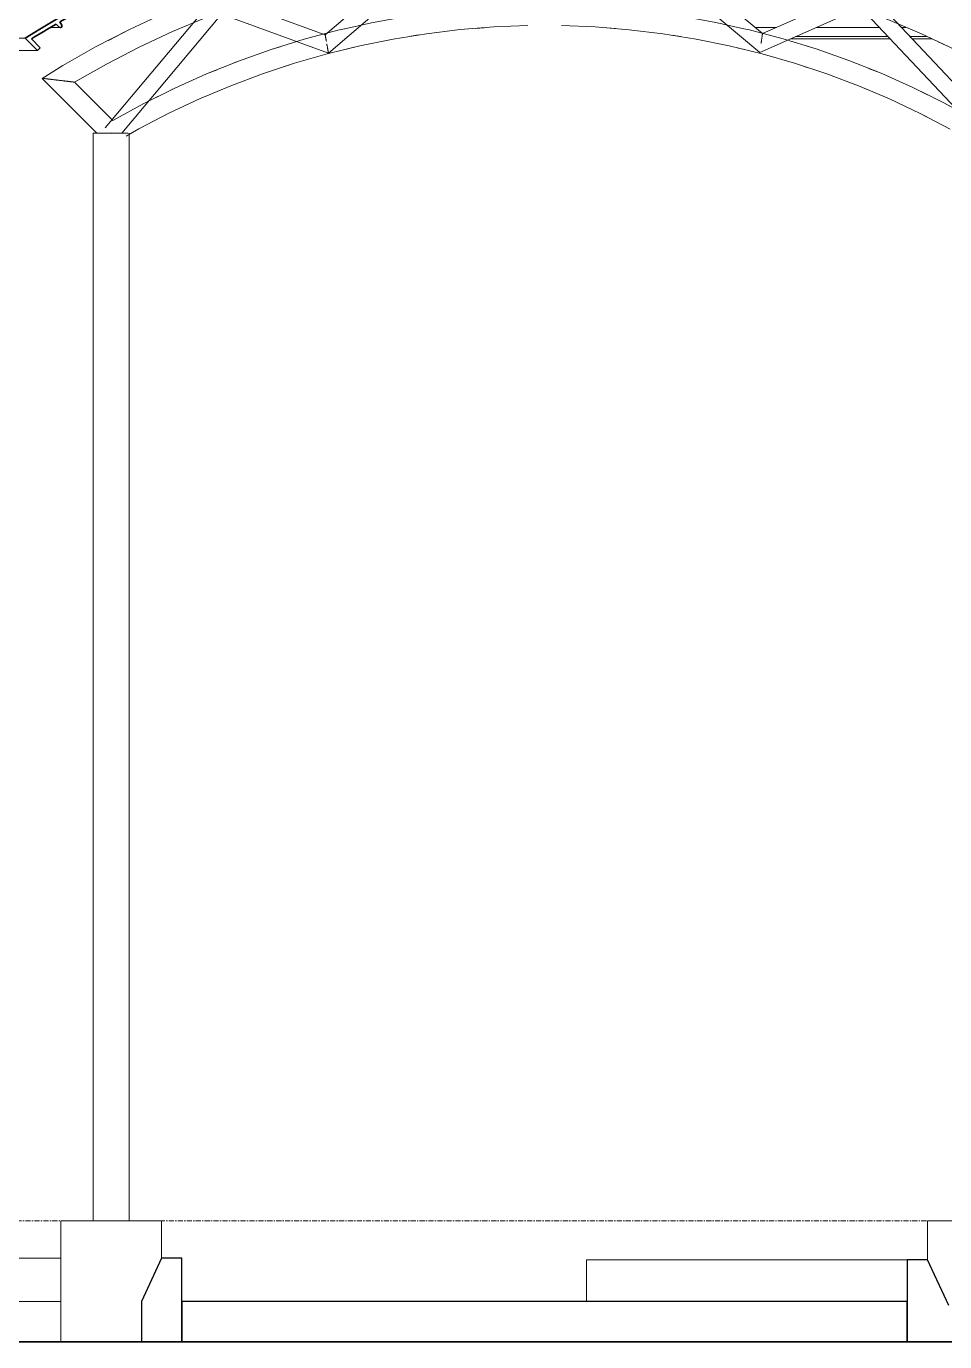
# Model space of a CAD drawing. Header units: inches. Extents: x 22 to 382261, y 22 to 371281.
# Drawn here: x 352329 to 354608, y 140786 to 144051 of the extents above; entities that cross this region are included whole.
import ezdxf

# ---------------------------------------------------------------- set-up
doc = ezdxf.new("R2010")
doc.units = ezdxf.units.IN
doc.header["$MEASUREMENT"] = 0
doc.linetypes.add('Grid Line 1_2_', pattern=[22.225, 12.7, -3.175, 3.175, -3.175])
for name, color, linetype, lineweight in [('A-FLOR', 192, 'Continuous', 9), ('A-FLOR-LEVL', 51, 'Continuous', 9), ('A-ROOF', 132, 'Continuous', 9), ('Q-CASE', 31, 'Continuous', 9)]:
    doc.layers.add(name, color=color, linetype=linetype, lineweight=lineweight)

# ---------------------------------------------------------------- blocks, each defined once
blk = doc.blocks.new('Casework 1 - Casework 1-382926-Rear Elevation')
at = {"layer": 'Q-CASE'}
for p, q in [((-8216.7, 3474.4), (-8486, 3244.2)), ((-7401, 3246.7), (-7672.3, 3474.4)), ((-8477.8, 3198.6), (-8212.2, 3425.6)), ((-7676.4, 3425.6), (-7407.6, 3200.1)), ((-8755.7, 3342.3), (-9032.1, 3012.9)), ((-8486, 3244.2), (-8755.7, 3342.3)), ((-7147.2, 3359.1), (-7401, 3246.7)), ((-6849.4, 3042.6), (-7147.2, 3359.1)), ((-7407.6, 3200.1), (-7156.9, 3311.1)), ((-7156.9, 3311.1), (-6878.5, 3015.1)), ((-8990.7, 3000), (-8743, 3295.1)), ((-8743, 3295.1), (-8477.8, 3198.6)), ((-8481.8, 3247.8), (-8490, 3245.6)), ((-8481.8, 3247.8), (-8490, 3245.6)), ((-8481.8, 3247.8), (-8490, 3245.6)), ((-8481.8, 3247.8), (-8490, 3245.6)), ((-8481.8, 3247.8), (-8490, 3245.6)), ((-8481.8, 3247.8), (-8490, 3245.6)), ((-8481.8, 3247.8), (-8490, 3245.6)), ((-8481.8, 3247.8), (-8490, 3245.6)), ((-8481.8, 3247.8), (-8490, 3245.6)), ((-8273.7, 3240.3), (-8254.1, 3243.5)), ((-8273.7, 3240.3), (-8254.1, 3243.5)), ((-8273.7, 3240.3), (-8254.1, 3243.5)), ((-8273.7, 3240.3), (-8254.1, 3243.5)), ((-8273.7, 3240.3), (-8254.1, 3243.5)), ((-8273.7, 3240.3), (-8254.1, 3243.5)), ((-8273.7, 3240.3), (-8254.1, 3243.5)), ((-8273.7, 3240.3), (-8254.1, 3243.5)), ((-8273.7, 3240.3), (-8254.1, 3243.5)), ((-8112.6, 3259.7), (-8091.6, 3261.4)), ((-8112.6, 3259.7), (-8091.6, 3261.4)), ((-8112.6, 3259.7), (-8091.6, 3261.4)), ((-8112.6, 3259.7), (-8091.6, 3261.4)), ((-8112.6, 3259.7), (-8091.6, 3261.4)), ((-8112.6, 3259.7), (-8091.6, 3261.4)), ((-8112.6, 3259.7), (-8091.6, 3261.4)), ((-8112.6, 3259.7), (-8091.6, 3261.4)), ((-8112.6, 3259.7), (-8091.6, 3261.4)), ((-7787.2, 3261), (-7765.7, 3259.3)), ((-7787.2, 3261), (-7765.7, 3259.3)), ((-7787.2, 3261), (-7765.7, 3259.3)), ((-7787.2, 3261), (-7765.7, 3259.3)), ((-7787.2, 3261), (-7765.7, 3259.3)), ((-7787.2, 3261), (-7765.7, 3259.3)), ((-7787.2, 3261), (-7765.7, 3259.3)), ((-7787.2, 3261), (-7765.7, 3259.3)), ((-7787.2, 3261), (-7765.7, 3259.3)), ((-7625, 3242.7), (-7604.3, 3239.4)), ((-7625, 3242.7), (-7604.3, 3239.4)), ((-7625, 3242.7), (-7604.3, 3239.4)), ((-7625, 3242.7), (-7604.3, 3239.4)), ((-7625, 3242.7), (-7604.3, 3239.4)), ((-7625, 3242.7), (-7604.3, 3239.4)), ((-7625, 3242.7), (-7604.3, 3239.4)), ((-7625, 3242.7), (-7604.3, 3239.4)), ((-7625, 3242.7), (-7604.3, 3239.4)), ((-7399.9, 3247.2), (-7402.4, 3247.9)), ((-7399.9, 3247.2), (-7402.4, 3247.9)), ((-7399.9, 3247.2), (-7402.4, 3247.9)), ((-7399.9, 3247.2), (-7402.4, 3247.9)), ((-7399.9, 3247.2), (-7402.4, 3247.9)), ((-7399.9, 3247.2), (-7402.4, 3247.9)), ((-7399.9, 3247.2), (-7402.4, 3247.9)), ((-7399.9, 3247.2), (-7402.4, 3247.9)), ((-7399.9, 3247.2), (-7402.4, 3247.9)), ((-8556.1, 3227.1), (-8558.6, 3226.4)), ((-8556.1, 3227.1), (-8558.6, 3226.4)), ((-8556.1, 3227.1), (-8558.6, 3226.4)), ((-8556.1, 3227.1), (-8558.6, 3226.4)), ((-8556.1, 3227.1), (-8558.6, 3226.4)), ((-8556.1, 3227.1), (-8558.6, 3226.4)), ((-8556.1, 3227.1), (-8558.6, 3226.4)), ((-8556.1, 3227.1), (-8558.6, 3226.4)), ((-8556.1, 3227.1), (-8558.6, 3226.4)), ((-8432.4, 3208.6), (-8414.8, 3212.9)), ((-8432.4, 3208.6), (-8414.8, 3212.9)), ((-8432.4, 3208.6), (-8414.8, 3212.9)), ((-8432.4, 3208.6), (-8414.8, 3212.9)), ((-8432.4, 3208.6), (-8414.8, 3212.9)), ((-8432.4, 3208.6), (-8414.8, 3212.9)), ((-8432.4, 3208.6), (-8414.8, 3212.9)), ((-8432.4, 3208.6), (-8414.8, 3212.9)), ((-8432.4, 3208.6), (-8414.8, 3212.9)), ((-7464, 3211.7), (-7445.3, 3207.1)), ((-7464, 3211.7), (-7445.3, 3207.1)), ((-7464, 3211.7), (-7445.3, 3207.1)), ((-7464, 3211.7), (-7445.3, 3207.1)), ((-7464, 3211.7), (-7445.3, 3207.1)), ((-7464, 3211.7), (-7445.3, 3207.1)), ((-7464, 3211.7), (-7445.3, 3207.1)), ((-7464, 3211.7), (-7445.3, 3207.1)), ((-7464, 3211.7), (-7445.3, 3207.1)), ((-7327.4, 3227.1), (-7338.7, 3230.6)), ((-7327.4, 3227.1), (-7338.7, 3230.6)), ((-7327.4, 3227.1), (-7338.7, 3230.6)), ((-7327.4, 3227.1), (-7338.7, 3230.6)), ((-7327.4, 3227.1), (-7338.7, 3230.6)), ((-7327.4, 3227.1), (-7338.7, 3230.6)), ((-7327.4, 3227.1), (-7338.7, 3230.6)), ((-7327.4, 3227.1), (-7338.7, 3230.6)), ((-7327.4, 3227.1), (-7338.7, 3230.6)), ((-6965, 3226.7), (-6943.3, 3216.4)), ((-6965, 3226.7), (-6943.3, 3216.4)), ((-6965, 3226.7), (-6943.3, 3216.4)), ((-6965, 3226.7), (-6943.3, 3216.4)), ((-6965, 3226.7), (-6943.3, 3216.4)), ((-6965, 3226.7), (-6943.3, 3216.4)), ((-6965, 3226.7), (-6943.3, 3216.4)), ((-6965, 3226.7), (-6943.3, 3216.4)), ((-6965, 3226.7), (-6943.3, 3216.4)), ((-8587.5, 3165), (-8573.7, 3169.5)), ((-8587.5, 3165), (-8573.7, 3169.5)), ((-8587.5, 3165), (-8573.7, 3169.5)), ((-8587.5, 3165), (-8573.7, 3169.5)), ((-8587.5, 3165), (-8573.7, 3169.5)), ((-8587.5, 3165), (-8573.7, 3169.5)), ((-8587.5, 3165), (-8573.7, 3169.5)), ((-8587.5, 3165), (-8573.7, 3169.5)), ((-8587.5, 3165), (-8573.7, 3169.5)), ((-7306.7, 3168.5), (-7289.7, 3162.9)), ((-7306.7, 3168.5), (-7289.7, 3162.9)), ((-7306.7, 3168.5), (-7289.7, 3162.9)), ((-7306.7, 3168.5), (-7289.7, 3162.9)), ((-7306.7, 3168.5), (-7289.7, 3162.9)), ((-7306.7, 3168.5), (-7289.7, 3162.9)), ((-7306.7, 3168.5), (-7289.7, 3162.9)), ((-7306.7, 3168.5), (-7289.7, 3162.9)), ((-7306.7, 3168.5), (-7289.7, 3162.9)), ((-9187.9, 3135.7), (-9052.2, 3000)), ((-9012.7, 3031.3), (-9107.7, 3126.3)), ((-8738, 3110), (-8734.1, 3111.6)), ((-8738, 3110), (-8734.1, 3111.6)), ((-8738, 3110), (-8734.1, 3111.6)), ((-8738, 3110), (-8734.1, 3111.6)), ((-8738, 3110), (-8734.1, 3111.6)), ((-8738, 3110), (-8734.1, 3111.6)), ((-8738, 3110), (-8734.1, 3111.6)), ((-8738, 3110), (-8734.1, 3111.6)), ((-8738, 3110), (-8734.1, 3111.6)), ((-7152.7, 3112.9), (-7138.7, 3107)), ((-7152.7, 3112.9), (-7138.7, 3107)), ((-7152.7, 3112.9), (-7138.7, 3107)), ((-7152.7, 3112.9), (-7138.7, 3107)), ((-7152.7, 3112.9), (-7138.7, 3107)), ((-7152.7, 3112.9), (-7138.7, 3107)), ((-7152.7, 3112.9), (-7138.7, 3107)), ((-7152.7, 3112.9), (-7138.7, 3107)), ((-7152.7, 3112.9), (-7138.7, 3107)), ((-8888.7, 3096.8), (-8924.3, 3079.1)), ((-8888.7, 3096.8), (-8924.3, 3079.1)), ((-8888.7, 3096.8), (-8924.3, 3079.1)), ((-8888.7, 3096.8), (-8924.3, 3079.1)), ((-8888.7, 3096.8), (-8924.3, 3079.1)), ((-8888.7, 3096.8), (-8924.3, 3079.1)), ((-8888.7, 3096.8), (-8924.3, 3079.1)), ((-8888.7, 3096.8), (-8924.3, 3079.1)), ((-8888.7, 3096.8), (-8924.3, 3079.1)), ((-8882.8, 3044.2), (-8876.8, 3047.3)), ((-8882.8, 3044.2), (-8876.8, 3047.3)), ((-8882.8, 3044.2), (-8876.8, 3047.3)), ((-8882.8, 3044.2), (-8876.8, 3047.3)), ((-8882.8, 3044.2), (-8876.8, 3047.3)), ((-8882.8, 3044.2), (-8876.8, 3047.3)), ((-8882.8, 3044.2), (-8876.8, 3047.3)), ((-8882.8, 3044.2), (-8876.8, 3047.3)), ((-8882.8, 3044.2), (-8876.8, 3047.3)), ((-7003.3, 3045.5), (-6993.1, 3040.2)), ((-7003.3, 3045.5), (-6993.1, 3040.2)), ((-7003.3, 3045.5), (-6993.1, 3040.2)), ((-7003.3, 3045.5), (-6993.1, 3040.2)), ((-7003.3, 3045.5), (-6993.1, 3040.2)), ((-7003.3, 3045.5), (-6993.1, 3040.2)), ((-7003.3, 3045.5), (-6993.1, 3040.2)), ((-7003.3, 3045.5), (-6993.1, 3040.2)), ((-7003.3, 3045.5), (-6993.1, 3040.2)), ((-9061.8, 3000), (-9061.8, 300)), ((-9016.8, 3000), (-9061.8, 3000)), ((-9017.5, 3000.6), (-9016.8, 3000)), ((-8974.8, 3000), (-9016.8, 3000)), ((-8971.8, 300), (-8971.8, 3000)), ((-9141.8, 300), (-8891.8, 300)), ((-9141.8, 0), (-9141.8, 300)), ((-8891.8, 207.1), (-8891.8, 300)), ((-6991.8, 300), (-6741.8, 300)), ((-6991.8, 203.3), (-6991.8, 300)), ((-9141.8, 207.1), (-9744.4, 207.1)), ((-7837.7, 100), (-7837.7, 203.3)), ((-7837.7, 203.3), (-7041.8, 203.3)), ((-9141.8, 100), (-9795.9, 100))]:
    blk.add_line(p, q, dxfattribs=at)
at = {"layer": 'Q-CASE', "lineweight": 25}
for p, q in [((-8891.9, 207.1), (-8941.8, 100)), ((-8841.8, 207.1), (-8891.9, 207.1)), ((-8841.8, 0), (-8841.8, 207.1)), ((-6991.8, 203.3), (-7041.8, 203.3)), ((-7041.8, 203.3), (-7041.8, 0)), ((-6939, 90), (-6991.8, 203.3)), ((-8941.8, 100), (-8941.8, 0)), ((-7041.8, 100), (-8841.8, 100)), ((-8841.8, 100), (-8841.8, 0)), ((-7041.8, 0), (-7041.8, 100)), ((-8941.8, 0), (-8841.8, 0)), ((-8841.8, 0), (-7041.8, 0)), ((-7041.8, 0), (-6939, 0))]:
    blk.add_line(p, q, dxfattribs=at)
at = {"layer": 'Q-CASE', "flags": 128}
for points in [[(-8888.5, 3296), (-8972.8, 3256.5), (-9055.5, 3213.6), (-9136.4, 3167.4), (-9187.9, 3135.7)], [(-8240.8, 3427.2), (-8162.6, 3436.4), (-8071.7, 3443.4), (-7980.6, 3446.8), (-7889.5, 3446.5), (-7798.4, 3442.6), (-7707.6, 3435.1), (-7617.1, 3423.9), (-7527.2, 3409.1), (-7437.9, 3390.7), (-7349.4, 3368.8), (-7261.9, 3343.3), (-7175.4, 3314.4), (-7090.2, 3282), (-7006.4, 3246.3), (-6924, 3207.2), (-6843.3, 3164.9), (-6810, 3146.2)], [(-9107.7, 3126.3), (-9028.5, 3171.4), (-8947.5, 3213.2), (-8864.9, 3251.8), (-8780.9, 3287), (-8695.5, 3318.9), (-8608.9, 3347.3), (-8521.2, 3372.3), (-8432.6, 3393.7), (-8343.2, 3411.5), (-8253.2, 3425.8), (-8241.2, 3427.2)], [(-7447, 3259.1), (-7516.9, 3274.7), (-7601.5, 3290), (-7686.6, 3301.9), (-7772.1, 3310.4), (-7857.9, 3315.5), (-7943.9, 3317.1), (-8029.8, 3315.3), (-8115.6, 3310.1), (-8201.1, 3301.4), (-8286.2, 3289.3), (-8370.8, 3273.9), (-8437.1, 3259)], [(-8886.8, 3296.8), (-8888.5, 3296), (-8972.8, 3256.5), (-9023.8, 3230.1)], [(-8886.8, 3296.8), (-8888.5, 3296), (-8972.8, 3256.5), (-9023.8, 3230.1)], [(-8886.8, 3296.8), (-8888.5, 3296), (-8972.8, 3256.5), (-9023.8, 3230.1)], [(-8886.8, 3296.8), (-8888.5, 3296), (-8972.8, 3256.5), (-9023.8, 3230.1)], [(-8886.8, 3296.8), (-8888.5, 3296), (-8972.8, 3256.5), (-9023.8, 3230.1)], [(-8886.8, 3296.8), (-8888.5, 3296), (-8972.8, 3256.5), (-9023.8, 3230.1)], [(-8886.8, 3296.8), (-8888.5, 3296), (-8972.8, 3256.5), (-9023.8, 3230.1)], [(-8886.8, 3296.8), (-8888.5, 3296), (-8972.8, 3256.5), (-9023.8, 3230.1)], [(-8886.8, 3296.8), (-8888.5, 3296), (-8972.8, 3256.5), (-9023.8, 3230.1)], [(-8979.8, 2992.1), (-8947.9, 3010.3), (-8873.4, 3049.1), (-8797.5, 3084.8), (-8720.1, 3117.5), (-8641.5, 3147.1), (-8561.9, 3173.5), (-8481.2, 3196.6), (-8399.6, 3216.6), (-8317.3, 3233.3), (-8234.4, 3246.6), (-8151.1, 3256.7), (-8067.4, 3263.4), (-7983.5, 3266.7)], [(-7899.6, 3266.7), (-7815.7, 3263.3), (-7732, 3256.6), (-7648.6, 3246.6), (-7565.8, 3233.2), (-7483.5, 3216.5), (-7401.9, 3196.5), (-7321.2, 3173.3), (-7241.6, 3146.9), (-7163, 3117.3), (-7085.7, 3084.6), (-7009.7, 3048.8), (-6935.2, 3010)], [(-8438.2, 3258.7), (-8454.6, 3255), (-8537.7, 3232.9), (-8619.8, 3207.4), (-8700.8, 3178.6), (-8780.6, 3146.7), (-8859, 3111.6), (-8936, 3073.3), (-9011.4, 3032), (-9012.7, 3031.3)], [(-6875.8, 3034.1), (-6951.3, 3075.2), (-7028.3, 3113.3), (-7106.8, 3148.3), (-7186.7, 3180.1), (-7267.8, 3208.7), (-7349.9, 3234), (-7433, 3256), (-7446.9, 3259.1)], [(-9045.4, 3218.8), (-9055.5, 3213.6), (-9136.4, 3167.4), (-9187.9, 3135.7)], [(-9045.4, 3218.8), (-9055.5, 3213.6), (-9136.4, 3167.4), (-9187.9, 3135.7)], [(-9045.4, 3218.8), (-9055.5, 3213.6), (-9136.4, 3167.4), (-9187.9, 3135.7)], [(-9045.4, 3218.8), (-9055.5, 3213.6), (-9136.4, 3167.4), (-9187.9, 3135.7)], [(-9045.4, 3218.8), (-9055.5, 3213.6), (-9136.4, 3167.4), (-9187.9, 3135.7)], [(-9045.4, 3218.8), (-9055.5, 3213.6), (-9136.4, 3167.4), (-9187.9, 3135.7)], [(-9045.4, 3218.8), (-9055.5, 3213.6), (-9136.4, 3167.4), (-9187.9, 3135.7)], [(-9045.4, 3218.8), (-9055.5, 3213.6), (-9136.4, 3167.4), (-9187.9, 3135.7)], [(-9045.4, 3218.8), (-9055.5, 3213.6), (-9136.4, 3167.4), (-9187.9, 3135.7)], [(-8597.3, 3214.4), (-8619.8, 3207.4), (-8700.8, 3178.6), (-8712.7, 3173.9)], [(-8597.3, 3214.4), (-8619.8, 3207.4), (-8700.8, 3178.6), (-8712.7, 3173.9)], [(-8597.3, 3214.4), (-8619.8, 3207.4), (-8700.8, 3178.6), (-8712.7, 3173.9)], [(-8597.3, 3214.4), (-8619.8, 3207.4), (-8700.8, 3178.6), (-8712.7, 3173.9)], [(-8597.3, 3214.4), (-8619.8, 3207.4), (-8700.8, 3178.6), (-8712.7, 3173.9)], [(-8597.3, 3214.4), (-8619.8, 3207.4), (-8700.8, 3178.6), (-8712.7, 3173.9)], [(-8597.3, 3214.4), (-8619.8, 3207.4), (-8700.8, 3178.6), (-8712.7, 3173.9)], [(-8597.3, 3214.4), (-8619.8, 3207.4), (-8700.8, 3178.6), (-8712.7, 3173.9)], [(-8597.3, 3214.4), (-8619.8, 3207.4), (-8700.8, 3178.6), (-8712.7, 3173.9)], [(-7174.7, 3175.3), (-7186.7, 3180.1), (-7267.8, 3208.7), (-7290.5, 3215.7)], [(-7174.7, 3175.3), (-7186.7, 3180.1), (-7267.8, 3208.7), (-7290.5, 3215.7)], [(-7174.7, 3175.3), (-7186.7, 3180.1), (-7267.8, 3208.7), (-7290.5, 3215.7)], [(-7174.7, 3175.3), (-7186.7, 3180.1), (-7267.8, 3208.7), (-7290.5, 3215.7)], [(-7174.7, 3175.3), (-7186.7, 3180.1), (-7267.8, 3208.7), (-7290.5, 3215.7)], [(-7174.7, 3175.3), (-7186.7, 3180.1), (-7267.8, 3208.7), (-7290.5, 3215.7)], [(-7174.7, 3175.3), (-7186.7, 3180.1), (-7267.8, 3208.7), (-7290.5, 3215.7)], [(-7174.7, 3175.3), (-7186.7, 3180.1), (-7267.8, 3208.7), (-7290.5, 3215.7)], [(-7174.7, 3175.3), (-7186.7, 3180.1), (-7267.8, 3208.7), (-7290.5, 3215.7)], [(-8754.2, 3157.2), (-8780.6, 3146.7), (-8859, 3111.6), (-8866.7, 3107.7)], [(-8754.2, 3157.2), (-8780.6, 3146.7), (-8859, 3111.6), (-8866.7, 3107.7)], [(-8754.2, 3157.2), (-8780.6, 3146.7), (-8859, 3111.6), (-8866.7, 3107.7)], [(-8754.2, 3157.2), (-8780.6, 3146.7), (-8859, 3111.6), (-8866.7, 3107.7)], [(-8754.2, 3157.2), (-8780.6, 3146.7), (-8859, 3111.6), (-8866.7, 3107.7)], [(-8754.2, 3157.2), (-8780.6, 3146.7), (-8859, 3111.6), (-8866.7, 3107.7)], [(-8754.2, 3157.2), (-8780.6, 3146.7), (-8859, 3111.6), (-8866.7, 3107.7)], [(-8754.2, 3157.2), (-8780.6, 3146.7), (-8859, 3111.6), (-8866.7, 3107.7)], [(-8754.2, 3157.2), (-8780.6, 3146.7), (-8859, 3111.6), (-8866.7, 3107.7)], [(-7021.6, 3110), (-7028.3, 3113.3), (-7106.8, 3148.3), (-7137.9, 3160.6)], [(-7021.6, 3110), (-7028.3, 3113.3), (-7106.8, 3148.3), (-7137.9, 3160.6)], [(-7021.6, 3110), (-7028.3, 3113.3), (-7106.8, 3148.3), (-7137.9, 3160.6)], [(-7021.6, 3110), (-7028.3, 3113.3), (-7106.8, 3148.3), (-7137.9, 3160.6)], [(-7021.6, 3110), (-7028.3, 3113.3), (-7106.8, 3148.3), (-7137.9, 3160.6)], [(-7021.6, 3110), (-7028.3, 3113.3), (-7106.8, 3148.3), (-7137.9, 3160.6)], [(-7021.6, 3110), (-7028.3, 3113.3), (-7106.8, 3148.3), (-7137.9, 3160.6)], [(-7021.6, 3110), (-7028.3, 3113.3), (-7106.8, 3148.3), (-7137.9, 3160.6)], [(-7021.6, 3110), (-7028.3, 3113.3), (-7106.8, 3148.3), (-7137.9, 3160.6)], [(-6918, 3057.1), (-6951.3, 3075.2), (-7007.5, 3103)], [(-6918, 3057.1), (-6951.3, 3075.2), (-7007.5, 3103)], [(-6918, 3057.1), (-6951.3, 3075.2), (-7007.5, 3103)], [(-6918, 3057.1), (-6951.3, 3075.2), (-7007.5, 3103)], [(-6918, 3057.1), (-6951.3, 3075.2), (-7007.5, 3103)], [(-6918, 3057.1), (-6951.3, 3075.2), (-7007.5, 3103)], [(-6918, 3057.1), (-6951.3, 3075.2), (-7007.5, 3103)], [(-6918, 3057.1), (-6951.3, 3075.2), (-7007.5, 3103)], [(-6918, 3057.1), (-6951.3, 3075.2), (-7007.5, 3103)]]:
    blk.add_lwpolyline(points, dxfattribs=at)
at = {"layer": 'Q-CASE'}
for points, knots in [([(-8483, 3227.3), (-8483.2, 3228.2), (-8483.5, 3230.1), (-8484, 3232.8), (-8484.4, 3235.3), (-8484.8, 3237.5), (-8485.2, 3239.5), (-8485.6, 3241.7), (-8485.9, 3243.7), (-8486, 3244.2), (-8486, 3244.2)], [0.5833333, 0.5833333, 0.5833333, 0.5833333, 0.625, 0.6666667, 0.7083333, 0.75, 0.7916667, 0.8333333, 0.9166667, 1, 1, 1, 1]), ([(-8483.7, 3231.1), (-8483.8, 3231.7), (-8484, 3232.9), (-8484.2, 3234.1), (-8484.3, 3234.7)], [0.64022134, 0.64022134, 0.64022134, 0.64022134, 0.66666667, 0.69903714, 0.69903714, 0.69903714, 0.69903714]), ([(-7403.8, 3227.2), (-7403.7, 3228), (-7403.4, 3229.7), (-7403, 3232.4), (-7402.7, 3235.1), (-7402.3, 3237.6), (-7402, 3239.9), (-7401.7, 3242), (-7401.4, 3244.2), (-7401.2, 3245.4), (-7401.1, 3245.9)], [0.5523112, 0.5523112, 0.5523112, 0.5523112, 0.5833333, 0.625, 0.6666667, 0.7083333, 0.75, 0.7916667, 0.8333333, 0.9166667, 0.9166667, 0.9166667, 0.9166667]), ([(-8478.4, 3202.1), (-8478.5, 3202.5), (-8478.7, 3203.4), (-8479, 3205.2), (-8479.4, 3207.5), (-8479.8, 3210), (-8480.3, 3212.6), (-8480.8, 3215.5), (-8481.2, 3217.7), (-8481.5, 3218.9), (-8481.5, 3219.1)], [0.1778232, 0.1778232, 0.1778232, 0.1778232, 0.2083333, 0.25, 0.2916667, 0.3333333, 0.375, 0.4166667, 0.4583333, 0.4677781, 0.4677781, 0.4677781, 0.4677781]), ([(-7404.5, 3221.9), (-7404.5, 3222.4), (-7404.2, 3223.9), (-7404, 3225.7), (-7403.8, 3226.9), (-7403.8, 3227.2)], [0.47948104, 0.47948104, 0.47948104, 0.47948104, 0.5, 0.54166667, 0.55161975, 0.55161975, 0.55161975, 0.55161975]), ([(-9187.9, 3135.7), (-9187.8, 3135.6), (-9187.2, 3135.5), (-9185.8, 3135.4), (-9184.9, 3135.4), (-9184.1, 3135.3), (-9183.2, 3135.3), (-9181.9, 3135.1), (-9180.2, 3134.9), (-9178.2, 3134.6), (-9176.6, 3134.5), (-9175.4, 3134.3), (-9174.2, 3134.2), (-9172.5, 3134), (-9170.3, 3133.8), (-9168, 3133.5), (-9166.2, 3133.3), (-9164.9, 3133.1), (-9163.5, 3133), (-9161.6, 3132.8), (-9159.3, 3132.5), (-9156.4, 3132.2), (-9153.6, 3131.8), (-9150.7, 3131.5), (-9147.9, 3131.2), (-9145, 3130.8), (-9142.1, 3130.5), (-9139.3, 3130.2), (-9136.4, 3129.8), (-9134.1, 3129.5), (-9132.2, 3129.3), (-9130.9, 3129.1), (-9129.5, 3129), (-9127.7, 3128.8), (-9125.4, 3128.5), (-9123.3, 3128.2), (-9121.6, 3128), (-9120.3, 3127.9), (-9119.1, 3127.7), (-9117.5, 3127.5), (-9115.5, 3127.2), (-9113.8, 3127), (-9112.5, 3126.8), (-9111.6, 3126.8), (-9110.8, 3126.7), (-9109.9, 3126.7), (-9108.5, 3126.6), (-9107.9, 3126.4), (-9107.7, 3126.3)], [-1, -1, -1, -1, -0.944444, -0.916667, -0.902778, -0.888889, -0.875, -0.861111, -0.833333, -0.805556, -0.791667, -0.777778, -0.763889, -0.75, -0.722222, -0.694444, -0.680556, -0.666667, -0.652778, -0.638889, -0.611111, -0.583333, -0.555556, -0.527778, -0.5, -0.472222, -0.444444, -0.416667, -0.388889, -0.361111, -0.347222, -0.333333, -0.319444, -0.305556, -0.277778, -0.25, -0.236111, -0.222222, -0.208333, -0.194444, -0.166667, -0.138889, -0.125, -0.111111, -0.097222, -0.083333, -0.055556, 0, 0, 0, 0])]:
    blk.add_open_spline(points, degree=3, knots=knots, dxfattribs=at)
for points in [[(-8481.6, 3219.6), (-8481.7, 3220.2), (-8481.8, 3220.8), (-8481.9, 3221.4)], [(-8478, 3199.6), (-8478.1, 3200.1), (-8478.2, 3200.8), (-8478.3, 3201.7)]]:
    blk.add_open_spline(points, degree=3, dxfattribs=at)
blk = doc.blocks.new('Roofs 1 - Roofs 1-397225-Rear Elevation')
at = {"layer": 'A-ROOF'}
for p, q in [((-7924.3, 3612.1), (-8746, 3612.1)), ((-8193.4, 3586), (-7914.2, 3586)), ((-8188.8, 3586.5), (-7927, 3586.5)), ((-8158.8, 3589.6), (-7933.4, 3589.6)), ((-7776.9, 3413.9), (-7857.5, 3445)), ((-7543.8, 3295.4), (-7540, 3303.7)), ((-7540, 3303.7), (-7531.1, 3303.7)), ((-7468.9, 3303.7), (-7272.4, 3303.7)), ((-7173.7, 3303.7), (-7150, 3303.7)), ((-7015.1, 3303.7), (-6754.1, 3303.7)), ((-7539, 3288.3), (-7512.7, 3288.3)), ((-7450.7, 3288.3), (-7307.3, 3288.3)), ((-7207.9, 3288.3), (-7135.4, 3288.3)), ((-6981.5, 3288.3), (-6753.2, 3288.3)), ((-10060.5, 3204.7), (-10092.2, 3235.5)), ((-10092.2, 3235.5), (-9230.6, 3235.5)), ((-9168.3, 3261.7), (-9142.7, 3261.7)), ((-7419.2, 3262), (-7366.4, 3262)), ((-7331.6, 3233.7), (-7084.2, 3233.7)), ((-7318.8, 3239.4), (-7089.3, 3239.4)), ((-7267.9, 3262), (-7110.6, 3262)), ((-7055.8, 3262), (-7045.3, 3262)), ((-7034.6, 3239.4), (-6993.9, 3239.4)), ((-7029.2, 3233.7), (-6981, 3233.7)), ((-6923.7, 3262), (-6680.6, 3262)), ((-6877.6, 3239.4), (-6696.1, 3239.4)), ((-6867.1, 3233.7), (-6687.9, 3233.7)), ((-10060.5, 3204.7), (-9199.8, 3204.7))]:
    blk.add_line(p, q, dxfattribs=at)
at = {"layer": 'A-ROOF', "lineweight": 35}
for p, q in [((-7936.8, 3602), (-7933.4, 3589.6)), ((-7906.9, 3591.7), (-7904.1, 3602)), ((-6754.1, 3303.7), (-6757.8, 3295.4)), ((-9153.2, 3270.6), (-9145.5, 3262.8)), ((-9139.3, 3267.5), (-9144.1, 3275.9)), ((-6749.6, 3289.7), (-6742.2, 3297.1)), ((-6687.9, 3233.7), (-6666.4, 3265.1)), ((-9230.6, 3235.5), (-9199.8, 3204.7)), ((-9192.7, 3211.8), (-9214.6, 3233.7)), ((-6680.6, 3262), (-6696.1, 3239.4)), ((-6696.1, 3239.4), (-6687.9, 3233.7)), ((-9199.8, 3204.7), (-9192.7, 3211.8))]:
    blk.add_line(p, q, dxfattribs=at)
at = {"layer": 'A-ROOF', "flags": 128}
for points in [[(-10092.2, 3235.5), (-9942.1, 3320.3), (-9786.2, 3394.9), (-9625.5, 3458.9), (-9460.5, 3512.1), (-9292.3, 3554.1), (-9121.4, 3584.9), (-8948.8, 3604.2), (-8775.2, 3611.9), (-8740.2, 3612.1)], [(-8012.5, 3496.1), (-8028.5, 3500.8), (-8199.5, 3543.8), (-8328.4, 3568.2)], [(-7540, 3303.7), (-7697.9, 3380.4), (-7730.4, 3394.6)], [(-7538.8, 3288.3), (-7540.2, 3288.4), (-7541.4, 3288.8), (-7542.5, 3289.5), (-7543.3, 3290.5), (-7543.9, 3291.7), (-7544.2, 3292.9), (-7544.2, 3294.2), (-7543.8, 3295.4)]]:
    blk.add_lwpolyline(points, dxfattribs=at)
at = {"layer": 'A-ROOF', "lineweight": 35}
for centre, radius, start, end in [((-7924.3, 1158.2), 2453.9, 59.1602, 122.1619), ((-7924.3, 1158.2), 2443.9, 90.2913, 119.9416), ((-7914.2, 3593.6), 7.62, 212.2724, 345), ((-7924.3, 1158.2), 2443.9, 61.3914, 89.5259), ((-7927, 3594.6), 8.12, 218.4096, 321.5904), ((-7924.3, 1158.2), 2443.9, 120.1887, 121.8678), ((-9142.7, 3265.6), 3.89, 225, 29.759), ((-6753.2, 3293.3), 5.09, 156.0473, 315), ((-7924.3, 1158.2), 2443.9, 59.41, 61.0717)]:
    blk.add_arc(centre, radius, start, end, dxfattribs=at)
at = {"layer": 'A-ROOF'}
blk.add_open_spline([(-7784.1, 3608.1), (-7840.2, 3611.3), (-7896.4, 3612.6), (-7952.6, 3611.9)], degree=3, dxfattribs=at)
for points, knots in [([(-7920.7, 3589.6), (-7920, 3588.5), (-7918, 3586.6), (-7914.7, 3585.8), (-7912.1, 3586.2), (-7910.3, 3587), (-7908.7, 3588.2), (-7907.5, 3589.8), (-7907, 3591), (-7906.9, 3591.7)], [0, 0, 0, 0, 0.222222, 0.444444, 0.555556, 0.666667, 0.777778, 0.888889, 1, 1, 1, 1]), ([(-7933.4, 3589.6), (-7932.5, 3588.5), (-7930.8, 3587.2), (-7928.1, 3586.5), (-7926, 3586.5), (-7924, 3587), (-7922.1, 3588), (-7921.1, 3589), (-7920.7, 3589.6)], [0, 0, 0, 0, 0.285714, 0.428571, 0.571429, 0.714286, 0.857143, 1, 1, 1, 1]), ([(-9140, 3262.8), (-9139.7, 3263.1), (-9139.3, 3263.6), (-9138.8, 3264.9), (-9138.8, 3266.3), (-9139.2, 3267.2), (-9139.3, 3267.5)], [0.5454545, 0.5454545, 0.5454545, 0.5454545, 0.6363636, 0.7272727, 0.9090909, 1, 1, 1, 1]), ([(-6757.8, 3295.4), (-6758.2, 3294.6), (-6758.4, 3292.9), (-6757.7, 3290.8), (-6756.9, 3289.8), (-6756.5, 3289.5)], [0, 0, 0, 0, 0.1818182, 0.3636364, 0.4545455, 0.4545455, 0.4545455, 0.4545455]), ([(-6755.5, 3288.8), (-6754.7, 3288.4), (-6753.2, 3288.1), (-6751.1, 3288.6), (-6750, 3289.3), (-6749.6, 3289.7)], [0.5454545, 0.5454545, 0.5454545, 0.5454545, 0.7272727, 0.8636364, 1, 1, 1, 1]), ([(-9145.5, 3262.8), (-9145, 3262.4), (-9144.1, 3261.8), (-9142.7, 3261.7), (-9141.7, 3261.8), (-9141.1, 3262), (-9140.8, 3262.2)], [0, 0, 0, 0, 0.1818182, 0.2727273, 0.3636364, 0.4545455, 0.4545455, 0.4545455, 0.4545455])]:
    blk.add_open_spline(points, degree=3, knots=knots, dxfattribs=at)

msp = doc.modelspace()

# ---------------------------------------------------------------- linework, layer by layer
at = {"layer": 'A-FLOR', "lineweight": 35}
msp.add_line((382260.9, 140786.1), (347298.3, 140786.1), dxfattribs=at)
at = {"layer": 'A-FLOR-LEVL', "linetype": 'Grid Line 1_2_'}
for p, q in [((349815.8, 141086.1), (380257.9, 141086.1)), ((349815.8, 140786.1), (380257.9, 140786.1))]:
    msp.add_line(p, q, dxfattribs=at)

# ---------------------------------------------------------------- block references
at = {"layer": 'A-ROOF'}
msp.add_blockref('Roofs 1 - Roofs 1-397225-Rear Elevation', (361556.8, 140786.1), dxfattribs=at)
at = {"layer": 'Q-CASE'}
msp.add_blockref('Casework 1 - Casework 1-382926-Rear Elevation', (361556.8, 140786.1), dxfattribs=at)

doc.saveas('drawing.dxf')
